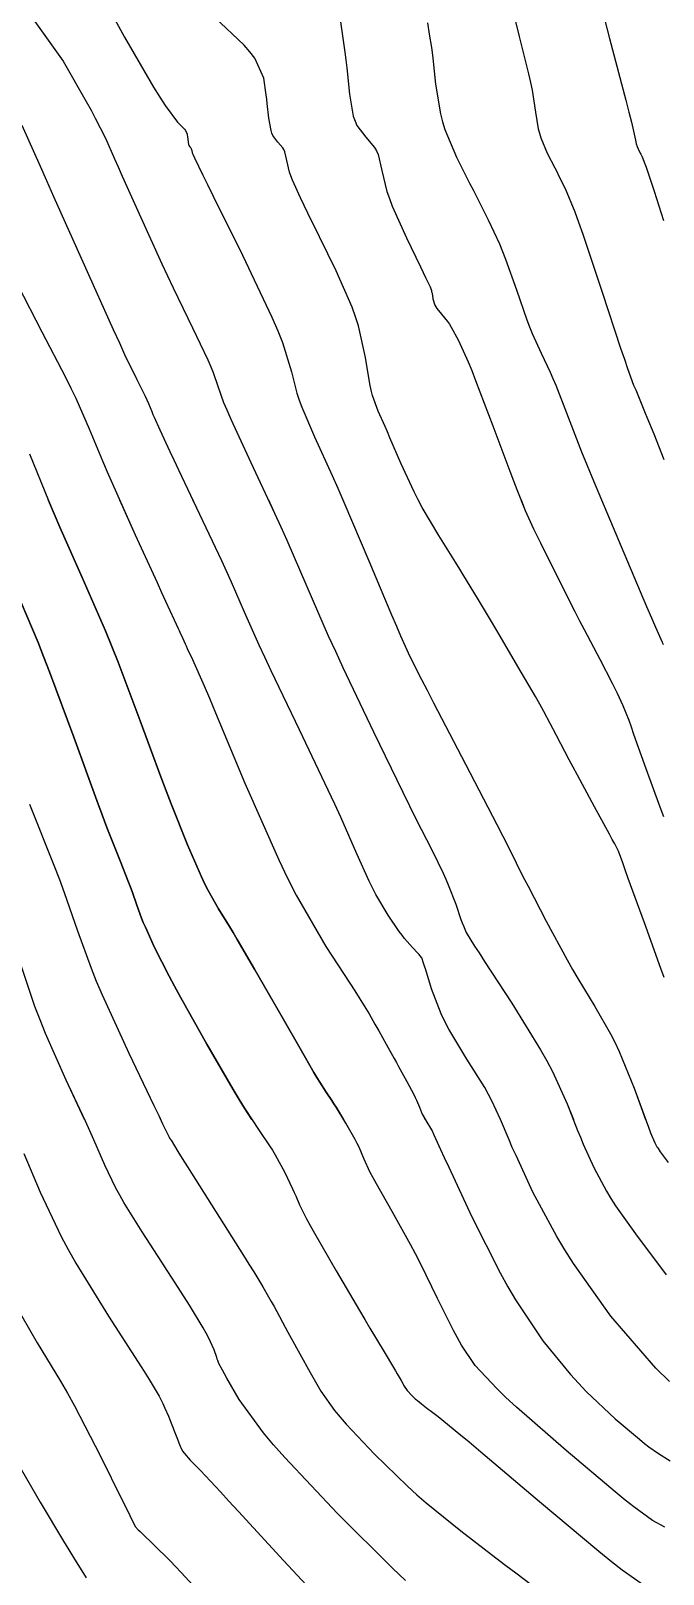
# Model space of a CAD drawing. Header units: metres. Extents: x 837117 to 838479, y 1189012 to 1191015.
# Drawn here: x 838188.9 to 838239.9, y 1189184.9 to 1189309.5 of the extents above; entities that cross this region are included whole.
import ezdxf

# ---------------------------------------------------------------- set-up
doc = ezdxf.new("R2010")
doc.units = ezdxf.units.M
doc.header["$LTSCALE"] = 0.3
doc.layers.add('COTAS 10', color=1, linetype='Continuous')
doc.layers.add('COTAS INT', color=252, linetype='Continuous')

msp = doc.modelspace()

# ---------------------------------------------------------------- linework, layer by layer
at = {"layer": 'COTAS 10'}
for points in [[(838240.01, 1189233.04), (838239.74, 1189233.77), (838238.41, 1189237.44), (838237.11, 1189241.04), (838236.86, 1189241.73), (838236.66, 1189242.3), (838236.32, 1189243.23), (838236.01, 1189243.83), (838235.82, 1189244.18), (838235.59, 1189244.61), (838234.39, 1189246.82), (838233.01, 1189249.37), (838232.67, 1189250.01), (838232.35, 1189250.62), (838231.32, 1189252.58), (838230.29, 1189254.51), (838229.96, 1189255.1), (838229.61, 1189255.72), (838228.2, 1189258.15), (838226.76, 1189260.58), (838226.06, 1189261.77), (838224.94, 1189263.65), (838223.85, 1189265.47), (838223.52, 1189266.01), (838223.17, 1189266.57), (838221.83, 1189268.71), (838220.48, 1189270.97), (838220.15, 1189271.6), (838219.82, 1189272.24), (838218.76, 1189274.55), (838217.88, 1189276.6), (838217.68, 1189277.08), (838217.48, 1189277.52), (838216.92, 1189278.76), (838216.48, 1189280.01), (838216.37, 1189280.46), (838216.26, 1189280.95), (838215.9, 1189283.09), (838215.33, 1189285.63), (838215.09, 1189286.38), (838214.82, 1189287.15), (838213.54, 1189290.07), (838212.18, 1189292.83), (838211.86, 1189293.49), (838211.56, 1189294.11), (838210.65, 1189295.97), (838210.02, 1189297.4), (838209.89, 1189297.74), (838209.78, 1189298.05), (838209.55, 1189299), (838209.39, 1189299.7), (838209.31, 1189299.87), (838209.23, 1189300.02), (838208.83, 1189300.48), (838208.43, 1189301), (838208.35, 1189301.2), (838208.28, 1189301.42), (838208.1, 1189302.41), (838207.98, 1189303.59), (838207.94, 1189303.94), (838207.9, 1189304.29), (838207.71, 1189305.64), (838206.97, 1189307.24), (838206.58, 1189307.75), (838206.11, 1189308.3), (838203.72, 1189310.55)], [(838188.8, 1189275.32), (838190.32, 1189271.55), (838190.78, 1189270.48), (838191.25, 1189269.38), (838193.05, 1189265.32), (838194.92, 1189261.01), (838195.43, 1189259.77), (838195.94, 1189258.5), (838197.73, 1189253.75), (838199.4, 1189249.24), (838199.82, 1189248.12), (838200.23, 1189247.07), (838201.55, 1189243.75), (838202.67, 1189241.17), (838202.95, 1189240.58), (838203.21, 1189240.05), (838204.03, 1189238.58), (838204.92, 1189237.16), (838205.23, 1189236.66), (838205.56, 1189236.11), (838206.95, 1189233.71), (838208.46, 1189231.09), (838208.87, 1189230.39), (838209.26, 1189229.7), (838210.62, 1189227.31), (838211.74, 1189225.37), (838211.99, 1189224.96), (838212.21, 1189224.6), (838212.74, 1189223.77), (838213.2, 1189223.1), (838213.36, 1189222.85), (838213.54, 1189222.56), (838214.13, 1189221.59)], [(838240.06, 1189188.66), (838239.07, 1189189.22), (838237.56, 1189190.31), (838236.87, 1189190.86), (838236.05, 1189191.53), (838232.09, 1189194.85), (838228.08, 1189198.36), (838227.23, 1189199.14), (838226.49, 1189199.85), (838224.74, 1189201.72), (838223.66, 1189203.37), (838223.34, 1189203.94), (838223.01, 1189204.54), (838221.72, 1189207.13), (838220.34, 1189209.96), (838219.95, 1189210.72), (838219.54, 1189211.48), (838218.06, 1189214.14), (838216.78, 1189216.38), (838216.51, 1189216.87), (838216.28, 1189217.31), (838215.77, 1189218.43), (838215.39, 1189219.33), (838215.24, 1189219.63), (838215.07, 1189219.95), (838214.31, 1189221.28), (838213.54, 1189222.56), (838213.36, 1189222.85), (838213.2, 1189223.1), (838212.74, 1189223.77), (838212.21, 1189224.6), (838211.99, 1189224.96), (838211.74, 1189225.37), (838210.62, 1189227.31), (838209.26, 1189229.7), (838208.87, 1189230.39), (838208.46, 1189231.09), (838206.95, 1189233.71), (838205.56, 1189236.11), (838205.23, 1189236.66), (838204.92, 1189237.16), (838204.03, 1189238.58), (838203.21, 1189240.05), (838202.95, 1189240.58), (838202.67, 1189241.17), (838201.55, 1189243.75), (838200.23, 1189247.07), (838199.82, 1189248.12), (838199.4, 1189249.24), (838197.73, 1189253.75), (838195.94, 1189258.5), (838195.43, 1189259.77), (838194.92, 1189261.01), (838193.05, 1189265.32), (838191.25, 1189269.38), (838190.78, 1189270.48), (838190.32, 1189271.55), (838190.31, 1189271.59)], [(838240.01, 1189233.04), (838239.74, 1189233.77), (838238.41, 1189237.44), (838237.11, 1189241.04), (838236.86, 1189241.73), (838236.66, 1189242.3), (838236.32, 1189243.23), (838236.01, 1189243.83), (838235.82, 1189244.18), (838235.59, 1189244.61), (838234.39, 1189246.82), (838233.01, 1189249.37), (838232.67, 1189250.01), (838232.35, 1189250.62), (838231.32, 1189252.58), (838230.29, 1189254.51), (838229.96, 1189255.1), (838229.61, 1189255.72), (838228.2, 1189258.15), (838226.76, 1189260.58), (838226.06, 1189261.77), (838224.94, 1189263.65), (838223.85, 1189265.47), (838223.52, 1189266.01), (838223.17, 1189266.57), (838221.83, 1189268.71), (838220.48, 1189270.97), (838220.15, 1189271.59)], [(838187.55, 1189206.77), (838189.42, 1189203.55), (838191.3, 1189200.45), (838191.85, 1189199.49), (838192.41, 1189198.47), (838194.52, 1189194.39), (838196.28, 1189190.84), (838196.61, 1189190.17), (838196.89, 1189189.61), (838197.33, 1189188.71), (838197.57, 1189188.46), (838197.71, 1189188.32), (838197.89, 1189188.15), (838198.81, 1189187.27), (838200.14, 1189185.96), (838200.57, 1189185.5), (838201.03, 1189185.02), (838202.95, 1189182.95)]]:
    msp.add_lwpolyline(points, dxfattribs=at)
at = {"layer": 'COTAS INT'}
for points in [[(838234.29, 1189313.88), (838235.59, 1189308.84), (838236.9, 1189303.86), (838237.15, 1189302.89), (838237.36, 1189302.08), (838237.7, 1189300.64), (838237.75, 1189300.34), (838237.77, 1189300.26), (838237.79, 1189300.19), (838237.91, 1189299.91), (838238.04, 1189299.65), (838238.08, 1189299.58), (838238.11, 1189299.51), (838238.23, 1189299.28), (838238.45, 1189298.72), (838238.54, 1189298.44), (838238.65, 1189298.12), (838239.19, 1189296.51), (838239.96, 1189294.14)], [(838194.22, 1189313.07), (838196.46, 1189308.94), (838198.8, 1189304.91), (838199.3, 1189304.1), (838199.73, 1189303.42), (838200.73, 1189302.08), (838201.2, 1189301.63), (838201.3, 1189301.53), (838201.37, 1189301.42), (838201.52, 1189301.11), (838201.55, 1189300.84), (838201.56, 1189300.78), (838201.57, 1189300.71), (838201.6, 1189300.47), (838201.63, 1189300.28), (838201.64, 1189300.24), (838201.66, 1189300.2), (838201.74, 1189300.09), (838201.82, 1189300), (838201.83, 1189299.97), (838201.85, 1189299.94), (838201.88, 1189299.8), (838201.92, 1189299.62), (838201.95, 1189299.55), (838201.97, 1189299.49), (838202.1, 1189299.21), (838202.78, 1189297.81), (838203.16, 1189297.04), (838203.62, 1189296.1), (838205.98, 1189291.34), (838208.35, 1189286.33), (838208.82, 1189285.25), (838209.21, 1189284.29), (838209.94, 1189281.93), (838210.36, 1189280.21), (838210.54, 1189279.65), (838210.76, 1189279.07), (838211.79, 1189276.68), (838213.21, 1189273.57), (838213.67, 1189272.53), (838214.16, 1189271.4), (838216.17, 1189266.68), (838218.01, 1189262.31), (838218.4, 1189261.41), (838218.73, 1189260.63), (838219.49, 1189258.94), (838220.42, 1189257.1), (838220.87, 1189256.23), (838221.39, 1189255.22), (838223.98, 1189250.25), (838226.5, 1189245.4), (838226.99, 1189244.46), (838227.39, 1189243.68), (838228.07, 1189242.3), (838228.49, 1189241.42), (838228.73, 1189240.96), (838229.02, 1189240.4), (838230.48, 1189237.6), (838232.18, 1189234.46), (838232.62, 1189233.69), (838233.04, 1189232.97), (838234.42, 1189230.71), (838235.68, 1189228.5), (838236.03, 1189227.81), (838236.37, 1189227.07), (838237.57, 1189224.1), (838238.51, 1189221.59)], [(838227.59, 1189311.99), (838228.31, 1189309.01), (838229.06, 1189305.99), (838229.22, 1189305.29), (838229.35, 1189304.66), (838229.63, 1189302.89), (838229.85, 1189301.55), (838229.94, 1189301.19), (838230.05, 1189300.83), (838230.57, 1189299.58), (838231.17, 1189298.41), (838231.33, 1189298.1), (838231.48, 1189297.79), (838232.02, 1189296.74), (838232.79, 1189294.85), (838233.09, 1189294.01), (838233.43, 1189293.03), (838234.99, 1189288.37), (838236.49, 1189283.84), (838236.79, 1189282.94), (838237.04, 1189282.21), (838237.54, 1189280.85), (838237.72, 1189280.47), (838237.77, 1189280.34), (838237.83, 1189280.21), (838238.04, 1189279.66), (838238.35, 1189278.87), (838238.47, 1189278.58), (838238.6, 1189278.27), (838239.17, 1189276.92), (838239.99, 1189274.84)], [(838189.23, 1189310.21), (838191.5, 1189307), (838193.36, 1189303.76), (838193.76, 1189303.05), (838194.1, 1189302.41), (838194.93, 1189300.78), (838195.66, 1189299.12), (838195.95, 1189298.47), (838196.28, 1189297.73), (838197.78, 1189294.38), (838199.47, 1189290.64), (838199.93, 1189289.67), (838200.38, 1189288.71), (838201.94, 1189285.48), (838203.18, 1189282.89), (838203.42, 1189282.34), (838203.62, 1189281.87), (838203.99, 1189280.77), (838204.45, 1189279.46), (838204.71, 1189278.85), (838205.03, 1189278.12), (838206.66, 1189274.61), (838208.57, 1189270.51), (838209.06, 1189269.42), (838209.55, 1189268.34), (838211.16, 1189264.61), (838212.9, 1189260.61), (838213.47, 1189259.37), (838214.07, 1189258.06), (838216.54, 1189252.86), (838218.92, 1189247.99), (838219.45, 1189246.89), (838219.94, 1189245.91), (838221.27, 1189243.28), (838222.17, 1189241.46), (838222.38, 1189240.98), (838222.58, 1189240.52), (838223.18, 1189238.97), (838223.61, 1189237.72), (838223.71, 1189237.46), (838223.8, 1189237.22), (838224.04, 1189236.66), (838224.71, 1189235.58), (838225.07, 1189235.02), (838225.5, 1189234.34), (838227.7, 1189230.96), (838230.03, 1189227.21), (838230.54, 1189226.3), (838231, 1189225.45), (838232.19, 1189222.84), (838232.68, 1189221.59)], [(838213.9, 1189310.17), (838214.24, 1189307.74), (838214.32, 1189307.11), (838214.4, 1189306.48), (838214.61, 1189304.34), (838214.92, 1189302.56), (838215.06, 1189302.17), (838215.21, 1189301.81), (838215.93, 1189300.86), (838216.64, 1189300.04), (838216.79, 1189299.76), (838216.92, 1189299.46), (838217.23, 1189298.19), (838217.63, 1189296.49), (838217.83, 1189295.92), (838218.06, 1189295.31), (838219.2, 1189292.74), (838220.33, 1189290.4), (838220.56, 1189289.94), (838220.74, 1189289.55), (838221.11, 1189288.8), (838221.22, 1189288.5), (838221.24, 1189288.4), (838221.27, 1189288.29), (838221.35, 1189287.83), (838221.5, 1189287.32), (838221.57, 1189287.19), (838221.65, 1189287.05), (838222.03, 1189286.58), (838222.52, 1189285.99), (838222.67, 1189285.77), (838222.82, 1189285.54), (838223.39, 1189284.52), (838224.19, 1189282.74), (838224.48, 1189282.04), (838224.79, 1189281.24), (838226.19, 1189277.57), (838227.55, 1189273.92), (838227.85, 1189273.13), (838228.12, 1189272.43), (838228.8, 1189270.73), (838229.47, 1189269.26), (838229.73, 1189268.72), (838230.02, 1189268.12), (838231.34, 1189265.46), (838232.8, 1189262.58), (838233.18, 1189261.84), (838233.55, 1189261.12), (838234.8, 1189258.73), (838235.8, 1189256.8), (838236.02, 1189256.38), (838236.21, 1189255.99), (838236.68, 1189255), (838237.14, 1189253.8), (838237.33, 1189253.28), (838237.54, 1189252.69), (838238.53, 1189249.9), (838239.65, 1189246.81), (838239.96, 1189246.03)], [(838220.9, 1189310.09), (838221.03, 1189309.18), (838221.22, 1189308.11), (838221.28, 1189307.7), (838221.34, 1189307.24), (838221.55, 1189305.14), (838221.95, 1189302.75), (838222.12, 1189302.11), (838222.31, 1189301.48), (838223.24, 1189299.26), (838224.3, 1189297.17), (838224.58, 1189296.61), (838224.85, 1189296.07), (838225.8, 1189294.21), (838226.71, 1189292.25), (838226.96, 1189291.65), (838227.2, 1189291.02), (838228.08, 1189288.54), (838228.91, 1189286.14), (838229.13, 1189285.57), (838229.35, 1189285.03), (838230.07, 1189283.44), (838230.81, 1189281.89), (838231.03, 1189281.38), (838231.25, 1189280.84), (838232.12, 1189278.61), (838233.34, 1189275.47), (838233.8, 1189274.36), (838234.3, 1189273.14), (838236.53, 1189267.84), (838238.59, 1189263), (838238.99, 1189262.08), (838239.31, 1189261.33), (838239.83, 1189260.11), (838239.86, 1189260.05), (838239.87, 1189260.04), (838239.87, 1189260.02), (838239.9, 1189259.98), (838239.92, 1189259.94), (838239.93, 1189259.92)], [(838226.81, 1189221.59), (838226.81, 1189221.59), (838226.11, 1189223.09), (838225.83, 1189223.6), (838225.52, 1189224.15), (838224.09, 1189226.45), (838222.63, 1189228.88), (838222.31, 1189229.5), (838222.01, 1189230.11), (838221.23, 1189232.12), (838220.77, 1189233.66), (838220.67, 1189233.96), (838220.59, 1189234.2), (838220.45, 1189234.64), (838220.3, 1189234.82), (838220.23, 1189234.9), (838220.14, 1189235), (838219.69, 1189235.45), (838219.05, 1189236.18), (838218.85, 1189236.45), (838218.63, 1189236.75), (838217.72, 1189238.07), (838216.74, 1189239.75), (838216.46, 1189240.27), (838216.19, 1189240.82), (838215.21, 1189243.02), (838213.91, 1189245.99), (838213.43, 1189247.03), (838212.9, 1189248.16), (838210.58, 1189253.02), (838208.29, 1189257.8), (838207.78, 1189258.89), (838207.33, 1189259.87), (838206.14, 1189262.54), (838205.08, 1189264.96), (838204.71, 1189265.78), (838204.3, 1189266.67), (838202.54, 1189270.42), (838200.84, 1189274), (838200.47, 1189274.79), (838200.14, 1189275.48), (838199.34, 1189277.21), (838198.88, 1189278.24), (838198.77, 1189278.47), (838198.68, 1189278.7), (838198.41, 1189279.34), (838198.15, 1189279.95), (838198.05, 1189280.16), (838197.94, 1189280.37), (838197.47, 1189281.28), (838196.49, 1189283.31), (838196.07, 1189284.24), (838195.57, 1189285.32), (838193.23, 1189290.53), (838190.76, 1189296.06), (838190.19, 1189297.34), (838189.67, 1189298.51), (838188.2, 1189301.81)], [(838187.82, 1189288.98), (838189.8, 1189285.16), (838191.7, 1189281.5), (838192.13, 1189280.62), (838192.52, 1189279.8), (838193.61, 1189277.33), (838194.68, 1189274.74), (838195.06, 1189273.85), (838195.48, 1189272.89), (838197.33, 1189268.77), (838199.08, 1189264.92), (838199.45, 1189264.12), (838199.76, 1189263.43), (838200.47, 1189261.91), (838200.79, 1189261.22), (838200.87, 1189261.06), (838200.93, 1189260.91), (838201.13, 1189260.47), (838201.35, 1189259.98), (838201.43, 1189259.8), (838201.52, 1189259.6), (838201.94, 1189258.72), (838202.89, 1189256.57), (838203.31, 1189255.58), (838203.81, 1189254.41), (838206.17, 1189248.72), (838208.9, 1189242.54), (838209.61, 1189241.06), (838210.31, 1189239.69), (838212.71, 1189235.54), (838214.63, 1189232.58), (838215.04, 1189231.95), (838215.39, 1189231.4), (838216.19, 1189230.11), (838216.67, 1189229.27), (838216.81, 1189229.01), (838216.97, 1189228.74), (838217.57, 1189227.67), (838218.22, 1189226.51), (838218.4, 1189226.18), (838218.58, 1189225.86), (838219.24, 1189224.65), (838219.8, 1189223.59), (838219.92, 1189223.36), (838220.02, 1189223.14), (838220.25, 1189222.57), (838220.42, 1189222.13), (838220.48, 1189222), (838220.55, 1189221.86), (838220.71, 1189221.59)], [(838196.06, 1189271.59), (838197.33, 1189268.77), (838199.08, 1189264.92), (838199.45, 1189264.12), (838199.76, 1189263.43), (838200.47, 1189261.91), (838200.79, 1189261.22), (838200.87, 1189261.06), (838200.93, 1189260.91), (838201.13, 1189260.47), (838201.35, 1189259.98), (838201.43, 1189259.8), (838201.52, 1189259.6), (838201.94, 1189258.72), (838202.89, 1189256.57), (838203.31, 1189255.58), (838203.81, 1189254.41), (838206.17, 1189248.72), (838208.9, 1189242.54), (838209.61, 1189241.06), (838210.31, 1189239.69), (838212.71, 1189235.54), (838214.63, 1189232.58), (838215.04, 1189231.95), (838215.39, 1189231.4), (838216.19, 1189230.11), (838216.67, 1189229.27), (838216.81, 1189229.01), (838216.97, 1189228.74), (838217.57, 1189227.67), (838218.22, 1189226.51), (838218.4, 1189226.18), (838218.58, 1189225.86), (838219.24, 1189224.65), (838219.8, 1189223.59), (838219.92, 1189223.36), (838220.02, 1189223.14), (838220.25, 1189222.57), (838220.42, 1189222.13), (838220.48, 1189222), (838220.55, 1189221.86), (838220.86, 1189221.35), (838221.16, 1189220.87), (838221.22, 1189220.75), (838221.28, 1189220.65), (838221.43, 1189220.33), (838221.95, 1189219.16), (838222.25, 1189218.51), (838222.62, 1189217.73), (838224.49, 1189213.72), (838226.77, 1189209.19), (838227.39, 1189208.07), (838228.01, 1189207.02), (838230.22, 1189203.72), (838232.45, 1189200.98), (838233.08, 1189200.28), (838233.71, 1189199.62), (838236.05, 1189197.42), (838238.02, 1189195.76), (838238.43, 1189195.43), (838238.78, 1189195.16), (838239.54, 1189194.61), (838240.49, 1189194.02)], [(838240.44, 1189200.44), (838239.34, 1189201.51), (838235.71, 1189205.71), (838232.7, 1189209.96), (838231.98, 1189211.06), (838231.33, 1189212.13), (838229.41, 1189215.71), (838228.05, 1189218.66), (838227.75, 1189219.32), (838227.49, 1189219.93), (838226.81, 1189221.59), (838226.11, 1189223.09), (838225.83, 1189223.6), (838225.52, 1189224.15), (838224.09, 1189226.45), (838222.63, 1189228.88), (838222.31, 1189229.5), (838222.01, 1189230.11), (838221.23, 1189232.12), (838220.77, 1189233.66), (838220.67, 1189233.96), (838220.59, 1189234.2), (838220.45, 1189234.64), (838220.3, 1189234.82), (838220.23, 1189234.9), (838220.14, 1189235), (838219.69, 1189235.45), (838219.05, 1189236.18), (838218.85, 1189236.45), (838218.63, 1189236.75), (838217.72, 1189238.07), (838216.74, 1189239.75), (838216.46, 1189240.27), (838216.19, 1189240.82), (838215.21, 1189243.02), (838213.91, 1189245.99), (838213.43, 1189247.03), (838212.9, 1189248.16), (838210.58, 1189253.02), (838208.29, 1189257.8), (838207.78, 1189258.89), (838207.33, 1189259.87), (838206.14, 1189262.54), (838205.08, 1189264.96), (838204.71, 1189265.78), (838204.3, 1189266.67), (838202.54, 1189270.42), (838201.98, 1189271.59)], [(838208.07, 1189271.59), (838208.57, 1189270.51), (838209.06, 1189269.42), (838209.55, 1189268.34), (838211.16, 1189264.61), (838212.9, 1189260.61), (838213.47, 1189259.37), (838214.07, 1189258.06), (838216.54, 1189252.86), (838218.92, 1189247.99), (838219.45, 1189246.89), (838219.94, 1189245.91), (838221.27, 1189243.28), (838222.17, 1189241.46), (838222.38, 1189240.98), (838222.58, 1189240.52), (838223.18, 1189238.97), (838223.61, 1189237.72), (838223.71, 1189237.46), (838223.8, 1189237.22), (838224.04, 1189236.66), (838224.71, 1189235.58), (838225.07, 1189235.02), (838225.5, 1189234.34), (838227.7, 1189230.96), (838230.03, 1189227.21), (838230.54, 1189226.3), (838231, 1189225.45), (838232.19, 1189222.84), (838233.02, 1189220.7), (838233.25, 1189220.14), (838233.48, 1189219.58), (838234.32, 1189217.7), (838235.35, 1189215.78), (838235.71, 1189215.21), (838236.09, 1189214.62), (838237.7, 1189212.34), (838239.37, 1189210.11), (838239.78, 1189209.56), (838240.17, 1189209.03)], [(838214.08, 1189271.59), (838214.16, 1189271.4), (838216.17, 1189266.68), (838218.01, 1189262.31), (838218.4, 1189261.41), (838218.73, 1189260.63), (838219.49, 1189258.94), (838220.42, 1189257.1), (838220.87, 1189256.23), (838221.39, 1189255.22), (838223.98, 1189250.25), (838226.5, 1189245.4), (838226.99, 1189244.46), (838227.39, 1189243.68), (838228.07, 1189242.3), (838228.49, 1189241.42), (838228.73, 1189240.96), (838229.02, 1189240.4), (838230.48, 1189237.6), (838232.18, 1189234.46), (838232.62, 1189233.69), (838233.04, 1189232.97), (838234.42, 1189230.71), (838235.68, 1189228.5), (838236.03, 1189227.81), (838236.37, 1189227.07), (838237.57, 1189224.1), (838238.55, 1189221.47), (838238.75, 1189220.95), (838238.91, 1189220.51), (838239.24, 1189219.69), (838239.38, 1189219.43), (838239.42, 1189219.36), (838239.48, 1189219.28), (838239.69, 1189218.97), (838240.32, 1189218.11)], [(838228.46, 1189271.59), (838228.8, 1189270.73), (838229.47, 1189269.26), (838229.73, 1189268.72), (838230.02, 1189268.12), (838231.34, 1189265.46), (838232.8, 1189262.58), (838233.18, 1189261.84), (838233.55, 1189261.12), (838234.8, 1189258.73), (838235.8, 1189256.8), (838236.02, 1189256.38), (838236.21, 1189255.99), (838236.68, 1189255), (838237.14, 1189253.8), (838237.33, 1189253.28), (838237.54, 1189252.69), (838238.53, 1189249.9), (838239.65, 1189246.81), (838239.96, 1189246.03)], [(838234.95, 1189271.59), (838236.53, 1189267.84), (838238.59, 1189263), (838238.99, 1189262.08), (838239.31, 1189261.33), (838239.83, 1189260.11), (838239.86, 1189260.05), (838239.87, 1189260.04), (838239.87, 1189260.02), (838239.9, 1189259.98), (838239.92, 1189259.94), (838239.93, 1189259.92)], [(838188.12, 1189263.31), (838189.48, 1189260.07), (838189.93, 1189258.94), (838190.4, 1189257.71), (838192.36, 1189252.45), (838194.23, 1189247.32), (838194.66, 1189246.18), (838195.04, 1189245.16), (838196.1, 1189242.45), (838196.78, 1189240.74), (838196.93, 1189240.34), (838197.07, 1189239.97), (838197.44, 1189238.89), (838197.82, 1189237.83), (838197.97, 1189237.48), (838198.14, 1189237.09), (838198.89, 1189235.45), (838200.06, 1189233.15), (838200.5, 1189232.34), (838200.98, 1189231.46), (838203.1, 1189227.66), (838205.23, 1189224), (838205.71, 1189223.19), (838206.15, 1189222.49), (838207.32, 1189220.7), (838208.17, 1189219.46), (838208.4, 1189219.1), (838208.62, 1189218.72), (838209.39, 1189217.29), (838210.02, 1189215.99), (838210.16, 1189215.69), (838210.28, 1189215.42), (838210.58, 1189214.69), (838211.15, 1189213.55), (838211.44, 1189213.02), (838211.79, 1189212.39), (838213.53, 1189209.37), (838215.41, 1189206.16), (838215.85, 1189205.42), (838216.25, 1189204.74), (838217.4, 1189202.82), (838218.17, 1189201.55), (838218.33, 1189201.28), (838218.46, 1189201.05), (838218.77, 1189200.52), (838218.91, 1189200.26), (838218.95, 1189200.2), (838218.98, 1189200.14), (838219.08, 1189199.96), (838219.22, 1189199.77), (838219.27, 1189199.71), (838219.33, 1189199.64), (838219.6, 1189199.35), (838219.92, 1189199.04), (838220.01, 1189198.96), (838220.1, 1189198.89), (838220.43, 1189198.62), (838220.83, 1189198.3), (838220.97, 1189198.2), (838221.12, 1189198.09), (838221.76, 1189197.61), (838223.44, 1189196.23), (838224.26, 1189195.55), (838225.22, 1189194.74), (838229.94, 1189190.74), (838234.74, 1189186.73), (838235.75, 1189185.91), (838236.62, 1189185.23), (838238.61, 1189183.83)], [(838206.74, 1189221.59), (838206.15, 1189222.49), (838205.71, 1189223.19), (838205.23, 1189224), (838203.1, 1189227.66), (838200.98, 1189231.46), (838200.5, 1189232.34), (838200.06, 1189233.15), (838198.89, 1189235.45), (838198.14, 1189237.09), (838197.97, 1189237.48), (838197.82, 1189237.83), (838197.44, 1189238.89), (838197.07, 1189239.97), (838196.93, 1189240.34), (838196.78, 1189240.74), (838196.1, 1189242.45), (838195.04, 1189245.16), (838194.66, 1189246.18), (838194.23, 1189247.32), (838192.36, 1189252.45), (838190.4, 1189257.71), (838189.93, 1189258.94), (838189.48, 1189260.07), (838188.12, 1189263.31)], [(838188.8, 1189247.04), (838190.76, 1189242.12), (838191.2, 1189240.96), (838191.6, 1189239.9), (838192.66, 1189236.81), (838193.76, 1189233.78), (838194.18, 1189232.75), (838194.66, 1189231.64), (838196.82, 1189226.94), (838198.83, 1189222.72), (838199.22, 1189221.9), (838199.53, 1189221.24), (838200.06, 1189220.15), (838200.1, 1189220.08), (838200.11, 1189220.06), (838200.12, 1189220.05), (838200.14, 1189220.01), (838200.16, 1189219.98), (838200.17, 1189219.97), (838200.18, 1189219.96), (838200.21, 1189219.91), (838200.77, 1189219), (838201.12, 1189218.44), (838201.55, 1189217.76), (838206.05, 1189210.61), (838206.5, 1189209.89), (838206.88, 1189209.28), (838207.63, 1189208.08), (838208.09, 1189207.26), (838208.3, 1189206.89), (838208.53, 1189206.47), (838209.65, 1189204.41), (838210.87, 1189202.18), (838211.17, 1189201.64), (838211.45, 1189201.15), (838212.3, 1189199.64), (838213.41, 1189198.09), (838213.85, 1189197.56), (838214.34, 1189196.99), (838216.62, 1189194.57), (838219.3, 1189191.97), (838220.05, 1189191.29), (838220.81, 1189190.62), (838223.59, 1189188.36), (838226.43, 1189186.19), (838227.23, 1189185.58), (838228.03, 1189184.98), (838230.97, 1189182.76)], [(838188.8, 1189247.04), (838190.76, 1189242.12), (838191.2, 1189240.96), (838191.6, 1189239.9), (838192.66, 1189236.81), (838193.76, 1189233.78), (838194.18, 1189232.75), (838194.66, 1189231.64), (838196.82, 1189226.94), (838198.83, 1189222.72), (838199.22, 1189221.9), (838199.37, 1189221.59)], [(838219.12, 1189184.36), (838218.08, 1189185.35), (838213.64, 1189189.78), (838209.39, 1189194.28), (838208.47, 1189195.32), (838207.67, 1189196.28), (838205.71, 1189198.98), (838204.71, 1189200.71), (838204.52, 1189201.05), (838204.36, 1189201.34), (838204.08, 1189201.87), (838203.98, 1189202.13), (838203.94, 1189202.24), (838203.9, 1189202.37), (838203.69, 1189202.98), (838203.24, 1189203.97), (838203.04, 1189204.33), (838202.81, 1189204.75), (838201.69, 1189206.58), (838200.3, 1189208.76), (838199.89, 1189209.4), (838199.47, 1189210.05), (838197.88, 1189212.51), (838196.41, 1189214.88), (838196.07, 1189215.48), (838195.76, 1189216.04), (838194.88, 1189217.88), (838193.98, 1189219.94), (838193.65, 1189220.66), (838193.3, 1189221.43), (838191.74, 1189224.74), (838190.07, 1189228.53), (838189.64, 1189229.61), (838189.23, 1189230.7), (838187.87, 1189234.74)], [(838193.22, 1189221.59), (838191.74, 1189224.74), (838190.07, 1189228.53), (838189.64, 1189229.61), (838189.23, 1189230.7), (838187.87, 1189234.74)], [(838188.33, 1189218.82), (838189.65, 1189215.71), (838191.34, 1189212.14), (838191.92, 1189211.07), (838192.54, 1189209.97), (838195.16, 1189205.71), (838197.57, 1189202), (838198.05, 1189201.24), (838198.46, 1189200.6), (838199.26, 1189199.25), (838199.56, 1189198.64), (838199.63, 1189198.46), (838199.71, 1189198.28), (838200, 1189197.62), (838200.28, 1189196.94), (838200.35, 1189196.75), (838200.42, 1189196.57), (838200.68, 1189195.91), (838200.9, 1189195.34), (838200.95, 1189195.22), (838201, 1189195.1), (838201.15, 1189194.8), (838201.45, 1189194.43), (838201.59, 1189194.27), (838201.76, 1189194.09), (838202.58, 1189193.24), (838204.2, 1189191.51), (838204.88, 1189190.78), (838205.66, 1189189.94), (838209.28, 1189185.98), (838212.99, 1189182)], [(838187.73, 1189193.99), (838189.65, 1189190.7), (838191.54, 1189187.55), (838191.96, 1189186.84), (838192.34, 1189186.22), (838193.37, 1189184.57)]]:
    msp.add_lwpolyline(points, dxfattribs=at)

doc.saveas('drawing.dxf')
